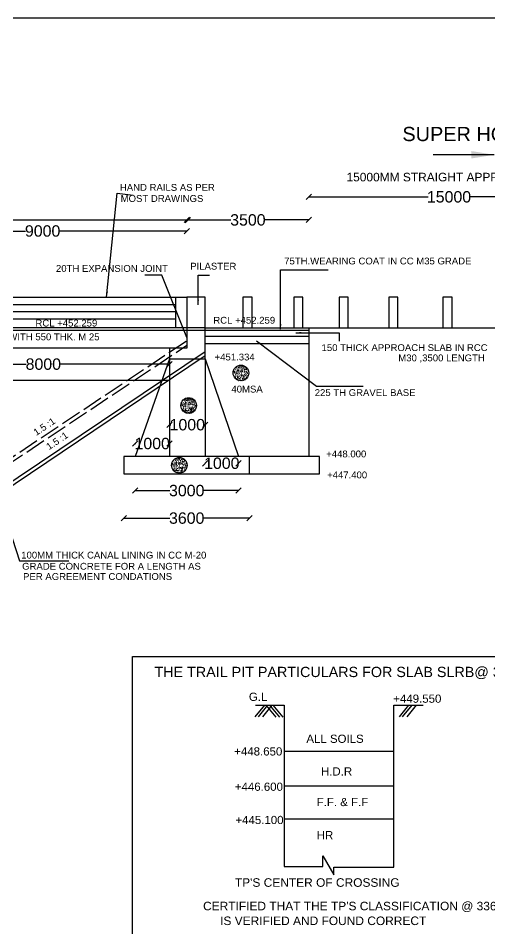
# Model space of a CAD drawing. Header units: millimetres. Extents: x 5124 to 3183014, y 2311 to 45961502.
# Drawn here: x 3158493 to 3166774, y 45945505 to 45961502 of the extents above; entities that cross this region are included whole.
import ezdxf

# ---------------------------------------------------------------- set-up
doc = ezdxf.new("R2010")
doc.units = ezdxf.units.MM
doc.header["$MEASUREMENT"] = 0
doc.linetypes.add('ACAD_ISO02W100', pattern=[15, 12, -3])
for name, color, linetype in [('DIMENSION', 7, 'Continuous'), ('DRAWING', 7, 'Continuous'), ('TEXT', 7, 'Continuous')]:
    doc.layers.add(name, color=color, linetype=linetype)
doc.styles.get("Standard").update_dxf_attribs({"font": 'arial.ttf', "height": 200})
doc.dimstyles.get("Standard").update_dxf_attribs({"dimtxt": 200, "dimasz": 110, "dimexe": 0.18, "dimexo": 0.0625, "dimgap": 0.09, "dimtad": 0, "dimtih": 1, "dimtoh": 1, "dimdec": 0, "dimzin": 0, "dimdsep": 46, "dimtxsty": 'Standard', "dimblk": 'OBLIQUE', "dimcen": 0.09, "dimse1": 1, "dimse2": 1, "dimadec": 0, "dimazin": 0, "dimtfac": 1, "dimtdec": 0, "dimtofl": 0, "dimtmove": 0, "dimatfit": 3, "dimfxl": 1, "dimtolj": 1, "dimtzin": 0, "dimarcsym": 0})

# ---------------------------------------------------------------- blocks, each defined once
blk = doc.blocks.new('_Oblique')
at = {"color": 0, "linetype": 'ByBlock', "lineweight": -2}
blk.add_line((-0.5, -0.5), (0.5, 0.5), dxfattribs=at)
blk = doc.blocks.new('*D108')
at = {"layer": 'Defpoints', "color": 0, "transparency": 16777216}
for p in [(3146314, 45957958), (3161470, 45957958), (3161470, 45957956)]:
    blk.add_point(p, dxfattribs=at)
at = {"layer": 'DRAWING', "color": 0, "lineweight": -2, "transparency": 16777216}
for p, q in [((3146314, 45957956), (3153514, 45957956)), ((3161470, 45957956), (3154270, 45957956))]:
    blk.add_line(p, q, dxfattribs=at)
at = {"layer": 'DRAWING', "color": 0, "lineweight": -2, "transparency": 16777216, "xscale": 95, "yscale": 95, "zscale": 95, "rotation": 180}
blk.add_blockref('_Oblique', (3146314, 45957956), dxfattribs=at)
at = {"layer": 'DRAWING', "color": 0, "lineweight": -2, "transparency": 16777216, "xscale": 95, "yscale": 95, "zscale": 95}
blk.add_blockref('_Oblique', (3161470, 45957956), dxfattribs=at)
at = {"layer": 'DRAWING', "color": 0, "transparency": 16777216, "insert": (3153892, 45957956), "char_height": 200, "attachment_point": 5}
blk.add_mtext('\\A1;27000', dxfattribs=at)
blk = doc.blocks.new('*D42')
at = {"layer": 'Defpoints', "color": 0, "transparency": 16777216}
for p in [(3168520, 45958363), (3168520, 45958363), (3163596, 45956065)]:
    blk.add_point(p, dxfattribs=at)
at = {"layer": 'DRAWING', "color": 0, "lineweight": -2, "transparency": 16777216}
for p, q in [((3163596, 45958363), (3165691, 45958363)), ((3168520, 45958363), (3166425, 45958363))]:
    blk.add_line(p, q, dxfattribs=at)
at = {"layer": 'DRAWING', "color": 0, "lineweight": -2, "transparency": 16777216, "xscale": 95, "yscale": 95, "zscale": 95, "rotation": 180}
blk.add_blockref('_Oblique', (3163596, 45958363), dxfattribs=at)
at = {"layer": 'DRAWING', "color": 0, "lineweight": -2, "transparency": 16777216, "xscale": 95, "yscale": 95, "zscale": 95}
blk.add_blockref('_Oblique', (3168520, 45958363), dxfattribs=at)
at = {"layer": 'DRAWING', "color": 0, "transparency": 16777216, "insert": (3166058, 45958363), "char_height": 200, "attachment_point": 5}
blk.add_mtext('\\A1;15000', dxfattribs=at)
blk = doc.blocks.new('*D43')
at = {"layer": 'Defpoints', "color": 0, "transparency": 16777216}
for p in [(3163596, 45958363), (3161455, 45957958), (3161455, 45956604)]:
    blk.add_point(p, dxfattribs=at)
at = {"layer": 'DRAWING', "color": 0, "lineweight": -2, "transparency": 16777216}
for p, q in [((3161455, 45957958), (3162227, 45957958)), ((3163596, 45957958), (3162824, 45957958))]:
    blk.add_line(p, q, dxfattribs=at)
at = {"layer": 'DRAWING', "color": 0, "lineweight": -2, "transparency": 16777216, "xscale": 95, "yscale": 95, "zscale": 95, "rotation": 180}
blk.add_blockref('_Oblique', (3161455, 45957958), dxfattribs=at)
at = {"layer": 'DRAWING', "color": 0, "lineweight": -2, "transparency": 16777216, "xscale": 95, "yscale": 95, "zscale": 95}
blk.add_blockref('_Oblique', (3163596, 45957958), dxfattribs=at)
at = {"layer": 'DRAWING', "color": 0, "transparency": 16777216, "insert": (3162526, 45957958), "char_height": 200, "attachment_point": 5}
blk.add_mtext('\\A1;3500', dxfattribs=at)
blk = doc.blocks.new('*D44')
at = {"layer": 'Defpoints', "color": 0, "transparency": 16777216}
for p in [(3161455, 45957958), (3156389, 45957763), (3156389, 45956602)]:
    blk.add_point(p, dxfattribs=at)
at = {"layer": 'DRAWING', "color": 0, "lineweight": -2, "transparency": 16777216}
for p, q in [((3156389, 45957763), (3158624, 45957763)), ((3161455, 45957763), (3159221, 45957763))]:
    blk.add_line(p, q, dxfattribs=at)
at = {"layer": 'DRAWING', "color": 0, "lineweight": -2, "transparency": 16777216, "xscale": 95, "yscale": 95, "zscale": 95, "rotation": 180}
blk.add_blockref('_Oblique', (3156389, 45957763), dxfattribs=at)
at = {"layer": 'DRAWING', "color": 0, "lineweight": -2, "transparency": 16777216, "xscale": 95, "yscale": 95, "zscale": 95}
blk.add_blockref('_Oblique', (3161455, 45957763), dxfattribs=at)
at = {"layer": 'DRAWING', "color": 0, "transparency": 16777216, "insert": (3158922, 45957763), "char_height": 200, "attachment_point": 5}
blk.add_mtext('\\A1;9000', dxfattribs=at)
blk = doc.blocks.new('*D45')
at = {"layer": 'Defpoints', "color": 0, "transparency": 16777216}
for p in [(3156720, 45955412), (3161148, 45955424), (3161148, 45955412)]:
    blk.add_point(p, dxfattribs=at)
at = {"layer": 'DRAWING', "color": 0, "lineweight": -2, "transparency": 16777216}
for p, q in [((3156720, 45955424), (3158635, 45955424)), ((3161148, 45955424), (3159232, 45955424))]:
    blk.add_line(p, q, dxfattribs=at)
at = {"layer": 'DRAWING', "color": 0, "lineweight": -2, "transparency": 16777216, "xscale": 95, "yscale": 95, "zscale": 95, "rotation": 180}
blk.add_blockref('_Oblique', (3156720, 45955424), dxfattribs=at)
at = {"layer": 'DRAWING', "color": 0, "lineweight": -2, "transparency": 16777216, "xscale": 95, "yscale": 95, "zscale": 95}
blk.add_blockref('_Oblique', (3161148, 45955424), dxfattribs=at)
at = {"layer": 'DRAWING', "color": 0, "transparency": 16777216, "insert": (3158934, 45955424), "char_height": 200, "attachment_point": 5}
blk.add_mtext('\\A1;8000', dxfattribs=at)
blk = doc.blocks.new('*D46')
at = {"layer": 'Defpoints', "color": 0, "transparency": 16777216}
for p in [(3161148, 45954360), (3161148, 45954360), (3161776, 45954360)]:
    blk.add_point(p, dxfattribs=at)
at = {"layer": 'DRAWING', "color": 0, "lineweight": -2, "transparency": 16777216}
for p, q in [((3161148, 45954360), (3161173, 45954360)), ((3161776, 45954360), (3161751, 45954360))]:
    blk.add_line(p, q, dxfattribs=at)
at = {"layer": 'DRAWING', "color": 0, "lineweight": -2, "transparency": 16777216, "xscale": 95, "yscale": 95, "zscale": 95, "rotation": 180}
blk.add_blockref('_Oblique', (3161148, 45954360), dxfattribs=at)
at = {"layer": 'DRAWING', "color": 0, "lineweight": -2, "transparency": 16777216, "xscale": 95, "yscale": 95, "zscale": 95}
blk.add_blockref('_Oblique', (3161776, 45954360), dxfattribs=at)
at = {"layer": 'DRAWING', "color": 0, "transparency": 16777216, "insert": (3161462, 45954360), "char_height": 200, "attachment_point": 5}
blk.add_mtext('\\A1;1000', dxfattribs=at)
blk = doc.blocks.new('*D47')
at = {"layer": 'Defpoints', "color": 0, "transparency": 16777216}
for p in [(3160545, 45954029), (3160545, 45953803), (3161148, 45953803)]:
    blk.add_point(p, dxfattribs=at)
at = {"layer": 'DRAWING', "color": 0, "lineweight": -2, "transparency": 16777216}
for p, q in [((3160545, 45954029), (3160557, 45954029)), ((3161148, 45954029), (3161135, 45954029))]:
    blk.add_line(p, q, dxfattribs=at)
at = {"layer": 'DRAWING', "color": 0, "lineweight": -2, "transparency": 16777216, "xscale": 95, "yscale": 95, "zscale": 95, "rotation": 180}
blk.add_blockref('_Oblique', (3160545, 45954029), dxfattribs=at)
at = {"layer": 'DRAWING', "color": 0, "lineweight": -2, "transparency": 16777216, "xscale": 95, "yscale": 95, "zscale": 95}
blk.add_blockref('_Oblique', (3161148, 45954029), dxfattribs=at)
at = {"layer": 'DRAWING', "color": 0, "transparency": 16777216, "insert": (3160846, 45954029), "char_height": 200, "attachment_point": 5}
blk.add_mtext('\\A1;1000', dxfattribs=at)
blk = doc.blocks.new('*D48')
at = {"layer": 'Defpoints', "color": 0, "transparency": 16777216}
for p in [(3161776, 45953803), (3162360, 45953803), (3161776, 45953683)]:
    blk.add_point(p, dxfattribs=at)
at = {"layer": 'DRAWING', "color": 0, "lineweight": -2, "transparency": 16777216}
for p, q in [((3161776, 45953683), (3161779, 45953683)), ((3162360, 45953683), (3162357, 45953683))]:
    blk.add_line(p, q, dxfattribs=at)
at = {"layer": 'DRAWING', "color": 0, "lineweight": -2, "transparency": 16777216, "xscale": 95, "yscale": 95, "zscale": 95, "rotation": 180}
blk.add_blockref('_Oblique', (3161776, 45953683), dxfattribs=at)
at = {"layer": 'DRAWING', "color": 0, "lineweight": -2, "transparency": 16777216, "xscale": 95, "yscale": 95, "zscale": 95}
blk.add_blockref('_Oblique', (3162360, 45953683), dxfattribs=at)
at = {"layer": 'DRAWING', "color": 0, "transparency": 16777216, "insert": (3162068, 45953683), "char_height": 200, "attachment_point": 5}
blk.add_mtext('\\A1;1000', dxfattribs=at)
blk = doc.blocks.new('*D40')
at = {"layer": 'Defpoints', "color": 0, "transparency": 16777216}
for p in [(3160545, 45953803), (3162360, 45953803), (3160545, 45953203)]:
    blk.add_point(p, dxfattribs=at)
at = {"layer": 'DRAWING', "color": 0, "lineweight": -2, "transparency": 16777216}
for p, q in [((3160545, 45953203), (3161154, 45953203)), ((3162360, 45953203), (3161751, 45953203))]:
    blk.add_line(p, q, dxfattribs=at)
at = {"layer": 'DRAWING', "color": 0, "lineweight": -2, "transparency": 16777216, "xscale": 95, "yscale": 95, "zscale": 95, "rotation": 180}
blk.add_blockref('_Oblique', (3160545, 45953203), dxfattribs=at)
at = {"layer": 'DRAWING', "color": 0, "lineweight": -2, "transparency": 16777216, "xscale": 95, "yscale": 95, "zscale": 95}
blk.add_blockref('_Oblique', (3162360, 45953203), dxfattribs=at)
at = {"layer": 'DRAWING', "color": 0, "transparency": 16777216, "insert": (3161452, 45953203), "char_height": 200, "attachment_point": 5}
blk.add_mtext('\\A1;3000', dxfattribs=at)
blk = doc.blocks.new('*D49')
at = {"layer": 'Defpoints', "color": 0, "transparency": 16777216}
for p in [(3160350, 45953496), (3162555, 45953496), (3162555, 45952719)]:
    blk.add_point(p, dxfattribs=at)
at = {"layer": 'DRAWING', "color": 0, "lineweight": -2, "transparency": 16777216}
for p, q in [((3160350, 45952719), (3161154, 45952719)), ((3162555, 45952719), (3161751, 45952719))]:
    blk.add_line(p, q, dxfattribs=at)
at = {"layer": 'DRAWING', "color": 0, "lineweight": -2, "transparency": 16777216, "xscale": 95, "yscale": 95, "zscale": 95, "rotation": 180}
blk.add_blockref('_Oblique', (3160350, 45952719), dxfattribs=at)
at = {"layer": 'DRAWING', "color": 0, "lineweight": -2, "transparency": 16777216, "xscale": 95, "yscale": 95, "zscale": 95}
blk.add_blockref('_Oblique', (3162555, 45952719), dxfattribs=at)
at = {"layer": 'DRAWING', "color": 0, "transparency": 16777216, "insert": (3161452, 45952719), "char_height": 200, "attachment_point": 5}
blk.add_mtext('\\A1;3600', dxfattribs=at)

msp = doc.modelspace()

# ---------------------------------------------------------------- hatches: boundary and pattern name
at = {"layer": 'DRAWING'}
h = msp.add_hatch(dxfattribs=at)
h.set_pattern_fill('AR-CONC', color=256, scale=10, style=0)
h.set_pattern_definition([(130, (6249871.43, 1104.653), (-71.72601826, -6.2752135), [7.5, -82.5]), (185, (6249871.43, 1104.65), (13.87513336, 75.21921337), [6, -66]), (79.5486, (6249865.45, 1104.13), (-57.85093817, 68.94395421), [6.374019, -70.1142112]), (133.8158, (6249871.43, 1124.65), (-106.72410486, -16.55190143), [11.25, -123.75]), (83.3644, (6249862.53, 1123.27), (-93.46627055, 97.4117871), [9.5610288, -105.1713]), (188.8158, (6249871.43, 1124.65), (-93.46619451, 97.4118601), [9, -99]), (159, (6249861.43, 1119.653), (-59.69070521, -40.26188907), [7.5, -82.5]), (214, (6249861.43, 1119.65), (-24.33153319, 72.5150045), [6, -66]), (108.5486, (6249856.454, 1116.3), (-84.02226286, 32.25304967), [6.374019, -70.1142112]), (142.5, (6249871.428, 1104.653), (-1.215985532, 33.289385383), [0, -65.2, 0, -67, 0, -66.25]), (172.5, (6249871.43, 1104.653), (-26.306953744, 39.441171188), [0, -38.2, 0, -63.7, 0, -25.25]), (212.5, (6249893.728, 1104.653), (-53.382243617, -2.255487173), [0, -25, 0, -78, 0, -103.5]), (222.5, (6249903.73, 1104.653), (-58.318616934, 10.010498233), [0, -32.5, 0, -51.8, 0, -73.5])])
h.paths.add_polyline_path([(3162267, 45955271, 1), (3162540.9, 45955271, 1.000001)])
h.paths.add_polyline_path([(3162244.7, 45955355.9), (3162550.5, 45955355.9), (3162550.5, 45955203.8), (3162244.7, 45955203.8)], flags=9)
h = msp.add_hatch(dxfattribs=at)
h.set_pattern_fill('AR-CONC', color=256, scale=10, style=0)
h.set_pattern_definition([(130, (6248954.036, 531.934), (-71.72601826, -6.2752135), [7.5, -82.5]), (185, (6248954.036, 531.934), (13.87513336, 75.21921337), [6, -66]), (79.5486, (6248948.06, 531.41), (-57.85093817, 68.94395421), [6.374019, -70.1142112]), (133.8158, (6248954.04, 551.93), (-106.72410486, -16.55190143), [11.25, -123.75]), (83.3644, (6248945.14, 550.55), (-93.46627055, 97.4117871), [9.5610288, -105.1713]), (188.8158, (6248954.04, 551.93), (-93.46619451, 97.4118601), [9, -99]), (159, (6248944.036, 546.934), (-59.69070521, -40.26188907), [7.5, -82.5]), (214, (6248944.036, 546.934), (-24.33153319, 72.5150045), [6, -66]), (108.5486, (6248939.06, 543.58), (-84.02226286, 32.25304967), [6.374019, -70.1142112]), (142.5, (6248954.036, 531.934), (-1.215985532, 33.289385383), [0, -65.2, 0, -67, 0, -66.25]), (172.5, (6248954.036, 531.934), (-26.306953744, 39.441171188), [0, -38.2, 0, -63.7, 0, -25.25]), (212.5, (6248976.336, 531.934), (-53.382243617, -2.255487173), [0, -25, 0, -78, 0, -103.5]), (222.5, (6248986.336, 531.934), (-58.318616934, 10.010498233), [0, -32.5, 0, -51.8, 0, -73.5])])
h.paths.add_polyline_path([(3161349.6, 45954698.2, 1), (3161623.5, 45954698.2, 1.000001)])
h.paths.add_polyline_path([(3161327.3, 45954783.2), (3161633.1, 45954783.2), (3161633.1, 45954631), (3161327.3, 45954631)], flags=9)
h = msp.add_hatch(dxfattribs=at)
h.set_pattern_fill('AR-CONC', color=256, scale=10, style=0)
h.set_pattern_definition([(130, (6248789.78, -517.49), (-71.72601826, -6.2752135), [7.5, -82.5]), (185, (6248789.78, -517.49), (13.87513336, 75.21921337), [6, -66]), (79.5486, (6248783.805, -518.01), (-57.85093817, 68.94395421), [6.374019, -70.1142112]), (133.8158, (6248789.78, -497.49), (-106.72410486, -16.55190143), [11.25, -123.75]), (83.3644, (6248780.89, -498.87), (-93.46627055, 97.4117871), [9.5610288, -105.1713]), (188.8158, (6248789.78, -497.49), (-93.46619451, 97.4118601), [9, -99]), (159, (6248779.78, -502.49), (-59.69070521, -40.26188907), [7.5, -82.5]), (214, (6248779.78, -502.49), (-24.33153319, 72.5150045), [6, -66]), (108.5486, (6248774.81, -505.844), (-84.02226286, 32.25304967), [6.374019, -70.1142112]), (142.5, (6248789.783, -517.49), (-1.215985532, 33.289385383), [0, -65.2, 0, -67, 0, -66.25]), (172.5, (6248789.783, -517.49), (-26.306953744, 39.441171188), [0, -38.2, 0, -63.7, 0, -25.25]), (212.5, (6248812.083, -517.49), (-53.382243617, -2.255487173), [0, -25, 0, -78, 0, -103.5]), (222.5, (6248822.083, -517.49), (-58.318616934, 10.010498233), [0, -32.5, 0, -51.8, 0, -73.5])])
h.paths.add_polyline_path([(3161185.4, 45953648.8, 1), (3161459.3, 45953648.8, 1.000001)])
h.paths.add_polyline_path([(3161163, 45953733.7), (3161468.8, 45953733.7), (3161468.8, 45953581.6), (3161163, 45953581.6)], flags=9)

# ---------------------------------------------------------------- linework, layer by layer
at = {"layer": 'DIMENSION'}
for points in [[(3162816.2, 45949433.5), (3162650.5, 45949226.8)], [(3162657, 45949433.5), (3163161.3, 45949433.5), (3163161.3, 45946598.4), (3163844.7, 45946598.4), (3163844.7, 45946788.7), (3164037.5, 45946453.7), (3164037.5, 45946585.9), (3165091.1, 45946585.9), (3165091.1, 45949433.5), (3165605.8, 45949433.5)], [(3162871.4, 45949433.5), (3162705.7, 45949226.8)], [(3162948.8, 45949433.5), (3162783.1, 45949226.8)], [(3162840.3, 45949433.5), (3163014.9, 45949220.2)], [(3162905.4, 45949433.5), (3163080.1, 45949220.2)], [(3162963, 45949433.5), (3163137.7, 45949220.2)], [(3165348.4, 45949433.5), (3165182.7, 45949226.8)], [(3165403.6, 45949433.5), (3165237.9, 45949226.8)], [(3165481, 45949433.5), (3165315.3, 45949226.8)], [(3163161.3, 45948623.8), (3165091.1, 45948623.8)], [(3163161.3, 45948015.9), (3165091.1, 45948015.9)], [(3163161.3, 45947434.2), (3165091.1, 45947434.2)]]:
    msp.add_lwpolyline(points, dxfattribs=at)
at = {"layer": 'DRAWING'}
for points in [[(3183013.7, 45961502.3), (3135697.6, 45961502.3), (3135697.6, 45929213.1), (3183013.7, 45929213.1)], [(3161455.4, 45956065.1), (3161258.4, 45956065.1), (3161258.4, 45956603.8), (3161455.4, 45956603.8)], [(3162439.8, 45956065.1), (3162599.2, 45956065.1), (3162599.2, 45956603.8), (3162439.8, 45956603.8)], [(3163330.2, 45956065.1), (3163489.5, 45956065.1), (3163489.5, 45956603.8), (3163330.2, 45956603.8)], [(3164130, 45956065.1), (3164289.3, 45956065.1), (3164289.3, 45956603.8), (3164130, 45956603.8)], [(3165001.4, 45956065.1), (3165160.7, 45956065.1), (3165160.7, 45956603.8), (3165001.4, 45956603.8)], [(3165951.1, 45956065.1), (3166110.5, 45956065.1), (3166110.5, 45956603.8), (3165951.1, 45956603.8)], [(3160501.7, 45950288.8), (3167868.9, 45950288.8), (3167868.9, 45944389.9), (3160501.7, 45944389.9)]]:
    msp.add_lwpolyline(points, close=True, dxfattribs=at)
for points in [[(3156577.2, 45956602.3), (3161258.4, 45956602.3)], [(3161775.3, 45956016.8), (3161775.3, 45956603.8), (3161455.4, 45956603.8)], [(3156577.2, 45956471.4), (3161258.4, 45956471.4)], [(3156577.2, 45956348.4), (3161258.4, 45956348.4)], [(3156577.2, 45956221), (3161258.4, 45956221)], [(3161775.3, 45956065.1), (3153884.5, 45956065.1)], [(3163596, 45956016.8), (3153884.5, 45956016.8)], [(3161775.3, 45956065.1), (3163596, 45956065.1), (3163596, 45953803), (3160350, 45953803), (3160350, 45953495.8), (3163783, 45953495.8), (3163783, 45953803), (3163596, 45953803)], [(3161455.4, 45956065.1), (3161455.4, 45955703.7), (3161147.6, 45955703.7), (3161147.6, 45955517.8), (3161775.9, 45955517.8), (3161775.3, 45956016.8)], [(3163596, 45956065.1), (3169288.3, 45956065.1)], [(3161775.4, 45955914.8), (3163596, 45955914.8)], [(3161147.6, 45955703.7), (3153884.5, 45955703.7)], [(3161775.6, 45955786.5), (3163596, 45955786.5)], [(3161775.8, 45955642.4), (3158127.1, 45953192.4), (3153884.5, 45953192.4)], [(3161775.9, 45955568.8), (3158145.7, 45953131.2), (3153884.5, 45953131.2)], [(3161147.6, 45955517.8), (3160544.8, 45953803)], [(3161147.6, 45955517.8), (3161147.6, 45953803)], [(3161775.9, 45955517.8), (3161775.9, 45953803)], [(3161775.9, 45955517.8), (3162360.1, 45953803)], [(3153884.5, 45955142.6), (3161147.6, 45955142.6)], [(3162554.8, 45953495.8), (3162554.8, 45953803)]]:
    msp.add_lwpolyline(points, dxfattribs=at)
at = {"layer": 'DRAWING', "const_width": 10}
msp.add_lwpolyline([(3161455.4, 45956603.8), (3161455.4, 45955703.7)], dxfattribs=at)
at = {"layer": 'DRAWING', "linetype": 'ACAD_ISO02W100', "ltscale": 30}
for points in [[(3157398.1, 45953131.2), (3161455.4, 45955840)], [(3157522.8, 45953131.2), (3161455.4, 45955756.8)]]:
    msp.add_lwpolyline(points, dxfattribs=at)
at = {"layer": 'DRAWING'}
for centre in [(3162404, 45955271), (3161486.6, 45954698.2), (3161322.3, 45953648.8)]:
    msp.add_circle(centre, 137, dxfattribs=at)

# ---------------------------------------------------------------- texts
at = {"layer": 'DRAWING', "char_height": 100, "width": 483.458, "attachment_point": 3}
for insert in [(3162525.5, 45955330.9), (3161608.1, 45954758.2), (3161443.8, 45953708.7)]:
    msp.add_mtext('M15', dxfattribs=dict(at, insert=insert))
at = {"layer": 'TEXT'}
for s, height, p in [('SUPER HOSPITAL', 250, (3165239.3, 45959343)), ('15000MM STRAIGHT APPROACH', 150, (3164257.9, 45958636.4)), ('HAND RAILS AS PER ', 120, (3160278.4, 45958469.8)), ('MOST DRAWINGS', 120, (3160291.6, 45958275.3)), ('75TH.WEARING COAT IN CC M35 GRADE', 120, (3163163.9, 45957176.9)), ('20TH EXPANSION JOINT ', 120, (3159156.2, 45957046.3)), ('PILASTER', 120, (3161513.4, 45957086)), ('RCL +452.259', 120, (3158795.9, 45956085.8)), ('RCL +452.259', 120, (3161919.3, 45956136)), ('DECK SLAB WITH 550 THK. M 25', 120, (3157331.9, 45955844.7)), ('150 THICK APPROACH SLAB IN RCC', 120, (3163820.3, 45955654.7)), (' +451.334', 120, (3161895.5, 45955489.9)), ('M30 ,3500 LENGTH', 120, (3165167.3, 45955475.1)), ('40MSA', 120, (3162236.8, 45954926.6)), ('225 TH GRAVEL BASE', 120, (3163700, 45954864.4)), (' +448.000', 120, (3163855, 45953787.1)), (' +447.400', 120, (3163870.4, 45953419.2)), ('100MM THICK CANAL LINING IN CC M-20', 120, (3158546.4, 45952009.6)), ('GRADE CONCRETE FOR A LENGTH AS ', 120, (3158561.8, 45951814.1)), ('PER AGREEMENT CONDATIONS', 120, (3158578.6, 45951634.1)), ('THE TRAIL PIT PARTICULARS FOR SLAB SLRB@ 336.915', 180, (3160885.8, 45949927.4)), ('G.L', 144, (3162543.4, 45949509.1)), ('+449.550', 144, (3165079.2, 45949476.2)), ('ALL SOILS', 144, (3163553.2, 45948771.9)), (' +448.650', 144, (3162230.5, 45948549.7)), ('H.D.R', 144, (3163809.8, 45948197.4)), (' +446.600', 144, (3162241.3, 45947929.3)), ('F.F. & F.F', 144, (3163734.8, 45947660.5)), (' +445.100', 144, (3162251.8, 45947345.4)), ('HR', 144, (3163734.8, 45947078.7)), ("TP'S CENTER OF CROSSING ", 150, (3162298.2, 45946243.1)), ("CERTIFIED THAT THE TP'S CLASSIFICATION @ 336.915", 150, (3161738.9, 45945829.9)), ('IS VERIFIED AND FOUND CORRECT', 150, (3162038.5, 45945570.8))]:
    msp.add_text(s, height=height, dxfattribs=at).set_placement(p)
for p in [(3158810.9, 45954162), (3159034.6, 45953912.3)]:
    msp.add_text('1.5 :1', height=120, rotation=33.76313, dxfattribs=at).set_placement(p)

# ---------------------------------------------------------------- dimensions: what is measured, and where the dimension line sits
at = {"layer": 'DRAWING'}
for base, p1, p2, text, picture, middle in [((3168519.9, 45958363.1), (3163596, 45956065.1), (3168519.9, 45958363.1), '15000', '*D42', (3166057.9, 45958363.1)), ((3161455.4, 45957957.8), (3163596, 45958363.1), (3161455.4, 45956603.8), '3500', '*D43', (3162525.7, 45957957.8)), ((3156389, 45957763.3), (3161455.4, 45957957.8), (3156389, 45956602.3), '9000', '*D44', (3158922.2, 45957763.3)), ((3161147.6, 45955423.5), (3156719.8, 45955411.9), (3161147.6, 45955411.9), '8000', '*D45', (3158933.7, 45955423.5)), ((3161147.6, 45954360.3), (3161775.9, 45954360.3), (3161147.6, 45954360.3), '1000', '*D46', (3161461.8, 45954360.3)), ((3160544.8, 45954028.8), (3161147.6, 45953803), (3160544.8, 45953803), '1000', '*D47', (3160846.2, 45954028.8)), ((3160544.8, 45953202.7), (3162360.1, 45953803), (3160544.8, 45953803), '3000', '*D40', (3161452.5, 45953202.7)), ((3161775.9, 45953682.7), (3162360.1, 45953803), (3161775.9, 45953803), '1000', '*D48', (3162068, 45953682.7)), ((3162554.8, 45952719), (3160350, 45953495.8), (3162554.8, 45953495.8), '3600', '*D49', (3161452.4, 45952719))]:
    dim = msp.add_linear_dim(base=base, p1=p1, p2=p2, angle=180, text=text, dimstyle='Standard', override={"dimasz": 95, "dimarcsym": 1}, dxfattribs=at)
    dim.commit()
    dim.dimension.update_dxf_attribs({"geometry": picture, "text_midpoint": middle})
dim = msp.add_linear_dim(base=(3161470.4, 45957955.7), p1=(3146313.5, 45957957.8), p2=(3161470.4, 45957957.8), text='27000', dimstyle='Standard', override={"dimasz": 95, "dimarcsym": 1}, dxfattribs=at)
dim.commit()
dim.dimension.update_dxf_attribs({"geometry": '*D108', "text_midpoint": (3153892, 45957955.7)})

# ---------------------------------------------------------------- leaders
at = {"layer": 'DIMENSION'}
msp.add_leader([(3158136.3, 45953131.2), (3158514.9, 45951967.5), (3159380.6, 45951967.5)], dimstyle='Standard', override={"dimasz": 95, "dimgap": 0.09, "dimtad": 0, "dimarcsym": 1}, dxfattribs=at)
at = {"layer": 'DRAWING'}
for points, override in [([(3166849.8, 45959103.2), (3165776.9, 45959103.2)], {"dimasz": 400, "dimgap": 0.09, "dimtad": 0, "dimarcsym": 1}), ([(3160043.7, 45956602.3), (3160229.6, 45958431.6), (3160512, 45958394.5)], {"dimasz": 95, "dimgap": 0.09, "dimtad": 0, "dimarcsym": 1}), ([(3161454.6, 45955892.7), (3161013.7, 45956987.3), (3160715.5, 45956987.3)], {"dimasz": 95, "dimgap": 0.09, "dimtad": 0, "dimarcsym": 1}), ([(3161652.6, 45956464.8), (3161652.6, 45956990.8), (3161850.8, 45956990.8)], {"dimasz": 95, "dimgap": 0.09, "dimtad": 0, "dimarcsym": 1}), ([(3163100.2, 45956037.8), (3163100.2, 45957084.5), (3163934.3, 45957084.5)], {"dimasz": 95, "dimgap": 0.09, "dimtad": 0, "dimarcsym": 1}), ([(3162674.7, 45955837), (3163733.3, 45955040.5), (3164552.1, 45955040.5)], {"dimasz": 95, "dimgap": 0.09, "dimtad": 0, "dimarcsym": 1}), ([(3163368.4, 45955976.7), (3164128, 45955976.7), (3164128, 45955827.1)], {"dimasz": 95, "dimgap": 0.09, "dimtad": 0, "dimarcsym": 1})]:
    msp.add_leader(points, dimstyle='Standard', override=override, dxfattribs=at)

doc.saveas('drawing.dxf')
